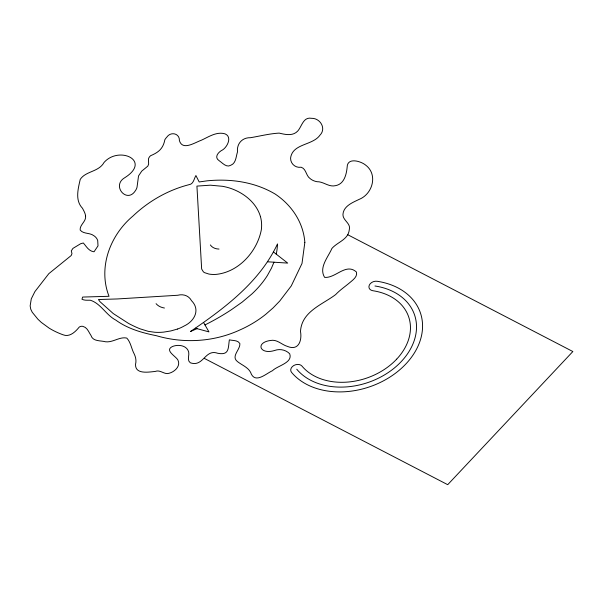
<?xml version="1.0" encoding="UTF-8"?>
<svg xmlns="http://www.w3.org/2000/svg" width="603" height="603" viewBox="0 0 603 603"><rect width="100%" height="100%" fill="white"/><g stroke="black" fill="none" stroke-linecap="round" stroke-linejoin="round"><path stroke-width="0.9" d="M273.958 262.207L271.463 268.154L267.378 275.533A93.141 69.33 -18.9 0 1 251.941 293.917L242.157 302.126L231.499 309.633A196.163 146.009 -18.9 0 1 204.982 324.934M197.045 328.665L190.473 331.492C224.504 308.291 259.622 282.151 277.486 243.944A93.88 69.88 -18.9 0 1 276.249 254.149M177.47 329.057L170.815 330.941L163.752 332.102A43.145 32.11 -18.9 0 1 154.752 332.261L148.3 331.356L140.069 328.831A144.004 107.183 -18.9 0 1 128.567 323.434L113.266 313.575L100.113 301.801A6.889 5.125 -18.9 0 1 99.879 301.538L98.44 299.533L117.284 298.952L177.734 295.259C183.108 293.819 188.769 295.515 191.513 300.678C200.641 309.844 194.385 321.188 184.277 325.937A31.605 23.525 -18.9 0 1 177.47 329.057M267.574 261.792L287.699 263.096L273.506 252.009M195.387 328.213L208.962 331.899L203.58 322.492M347.569 234.635L572.85 351.534L447.712 484.684L204.47 358.461M260.466 216.65C256.463 202.842 244.094 193.066 230.911 188.468A60.353 44.924 -18.9 0 0 222.582 186.312L210.402 185.189L196.925 186.093L201.651 268.998L203.339 271.772A12.535 9.331 -18.9 0 0 204.507 272.639L208.932 274.064A26.962 20.072 -18.9 0 0 215.972 274.403C238.803 272.179 257.285 251.428 261.355 229.63A56.946 42.383 -18.9 0 0 260.466 216.65M219.025 249.069A12.55 9.339 -18.9 0 1 210.364 244.939M164.438 308.027A16.922 12.595 -18.9 0 1 156.071 303.678M374.96 285.988A65.75 48.941 -18.9 0 1 401.281 361.551A65.75 48.941 -18.9 0 1 296.751 369.209M85.573 215.806C86.5 221.459 79.596 224.64 80.169 230.029C83.357 234.228 89.862 232.494 93.857 235.705A15.173 11.291 -18.9 0 1 97.709 240.544L98.01 245.873L94.023 251.805C88.611 251.074 86.448 246.476 83.342 242.994L80.712 243.687L72.91 248.413L71.305 250.863L71.968 253.629L71.207 255.536L48.843 273.641L34.914 291.588L31.281 298.854L30.15 305.894L30.745 309.188L32.238 312.256L37.921 319.228L41.321 322.417L49.114 328.115A90.518 67.37 -18.9 0 0 63.044 334.778C69.579 337.522 75.503 331.748 79.204 327.112A3.663 2.729 -18.9 0 1 82.897 326.381C87.39 327.421 88.709 332.163 91.008 335.509C92.636 340.966 98.998 340.627 103.588 341.373C111.796 343.823 119.047 336.301 126.803 338.095C130.828 342.346 131.446 348.918 134.25 354.036C135.773 357.24 136.459 360.813 135.539 364.31C135.072 374.576 148.436 372.104 155.152 371.448C160.413 369.27 164.423 375.104 169.315 373.212C174.749 371.719 180.885 366.089 177.938 360.074C175.835 356.147 164.302 350.456 172.322 346.574C177.975 344.132 186.855 345.218 188.671 351.994C189.515 355.408 186.696 360.277 190.299 362.787C203.648 367.423 204.809 348.662 217.713 353.275C229.577 355.612 228.062 347.893 229.359 339.866C232.871 340.718 237.793 339.979 239.858 343.559C240.401 349.763 230.745 356.23 237.394 361.536C242.285 365.441 249.423 367.724 251.421 374.327C256.185 383.259 266.481 373.31 272.466 370.717C277.357 365.689 293.111 362.878 289.681 353.765C285.89 349.853 279.762 348.549 274.666 350.471C259.132 355.295 254.609 341.328 272.775 340.265C278.337 340.416 282.257 344.908 287.39 346.386C298.658 351.15 302.133 340.454 300.498 331.431C301.643 311.48 322.266 304.719 335.66 294.581C339.956 290.02 345.187 286.531 349.951 282.498C353.004 279.882 357.843 276.558 356.373 271.961C345.866 262.644 335.6 278.428 324.61 277.365C318.603 267.536 328.122 257.255 331.891 248.474C337.537 241.924 348.233 239.768 349.295 229.728C351.172 223.185 342.61 220.57 342.956 214.291C343.687 205.917 352.665 202.525 359.2 199.352C372.752 193.97 378.164 174.312 365.539 165.034C360.73 161.084 347.298 157.149 347.155 167.114C346.439 174.599 344.147 184.141 335.494 185.664C328.725 187.329 323.577 181.495 317.035 181.707A17.253 12.844 -18.9 0 1 310.123 178.578C305.872 175.759 306.362 168.825 301.131 167.235C295.485 168.139 290.525 163.843 290.571 158.152C292.463 143.341 312.588 145.64 319.937 135.193C326.6 128.552 320.208 118.082 311.6 118.316C303.166 116.665 301.892 126.434 297.701 131.092C292.772 136.323 285.309 134.575 279.166 133.105C269.533 133.655 259.999 136.097 250.471 137.703C242.12 137.424 236.587 143.846 237.492 151.911C235.969 156.463 236.12 163.247 230.851 165.214C226.524 167.988 222.552 162.976 219.221 160.745C213.658 157.225 218.52 151.828 222.658 149.876C227.489 146.785 232.336 136.775 224.994 133.836C216.53 131.379 208.668 136.904 201.327 140.243C194.777 142.542 182.566 150.976 179.408 140.642C179.784 133.263 170.724 131.386 166.941 136.994A17.457 12.995 -18.9 0 0 164.853 139.73C163.202 148.451 158.747 152.325 150.629 155.687A6.912 5.148 -18.9 0 0 148.466 159.056L148.632 164.144L147.825 166.134L141.743 171.116L138.532 175.925L137.047 187.073A12.075 8.985 -18.9 0 1 135.464 190.578C127.067 204.168 110.99 185.603 124.881 177.636C151.903 160.511 118.814 145.534 104.002 162.516C98.704 172.066 85.656 170.966 80.229 179.4C78.096 188.792 74.878 200.4 82.483 208.261C83.719 210.673 85.211 213.078 85.573 215.806M304.847 242.398L302.005 263.451L291.264 285.928L279.754 301.018L273.114 307.877L265.84 314.238A92.651 68.961 -18.9 0 1 239.881 329.969C213.824 341.961 183.779 343.77 156.328 335.69C142.082 332.841 127.746 328.786 115.836 320.118C106.128 315.12 100.852 303.513 90.352 300.234C87.503 300.143 84.616 300.596 81.978 299.231L82.634 297.06L109.022 296.292C97.859 267.702 109.972 235.26 132.977 216.025C148.564 201.221 167.762 190.216 188.596 184.789C193.669 184.307 193.857 178.948 195.907 175.526L199.178 181.955L207.085 180.832C230.527 178.511 254.587 181.88 275.081 194C291.633 204.997 303.339 222.326 304.847 242.398M396.668 359.154A59.561 44.336 -18.9 0 0 372.827 290.714A6.196 4.605 -18.9 0 1 369.307 285.136A6.196 4.605 -18.9 0 1 377.094 281.269A71.945 53.546 -18.9 0 1 405.894 363.941A71.945 53.546 -18.9 0 1 291.52 372.322A6.196 4.605 -18.9 0 1 293.729 365.554A6.196 4.605 -18.9 0 1 301.982 366.096A59.561 44.336 -18.9 0 0 396.668 359.154"/></g></svg>
